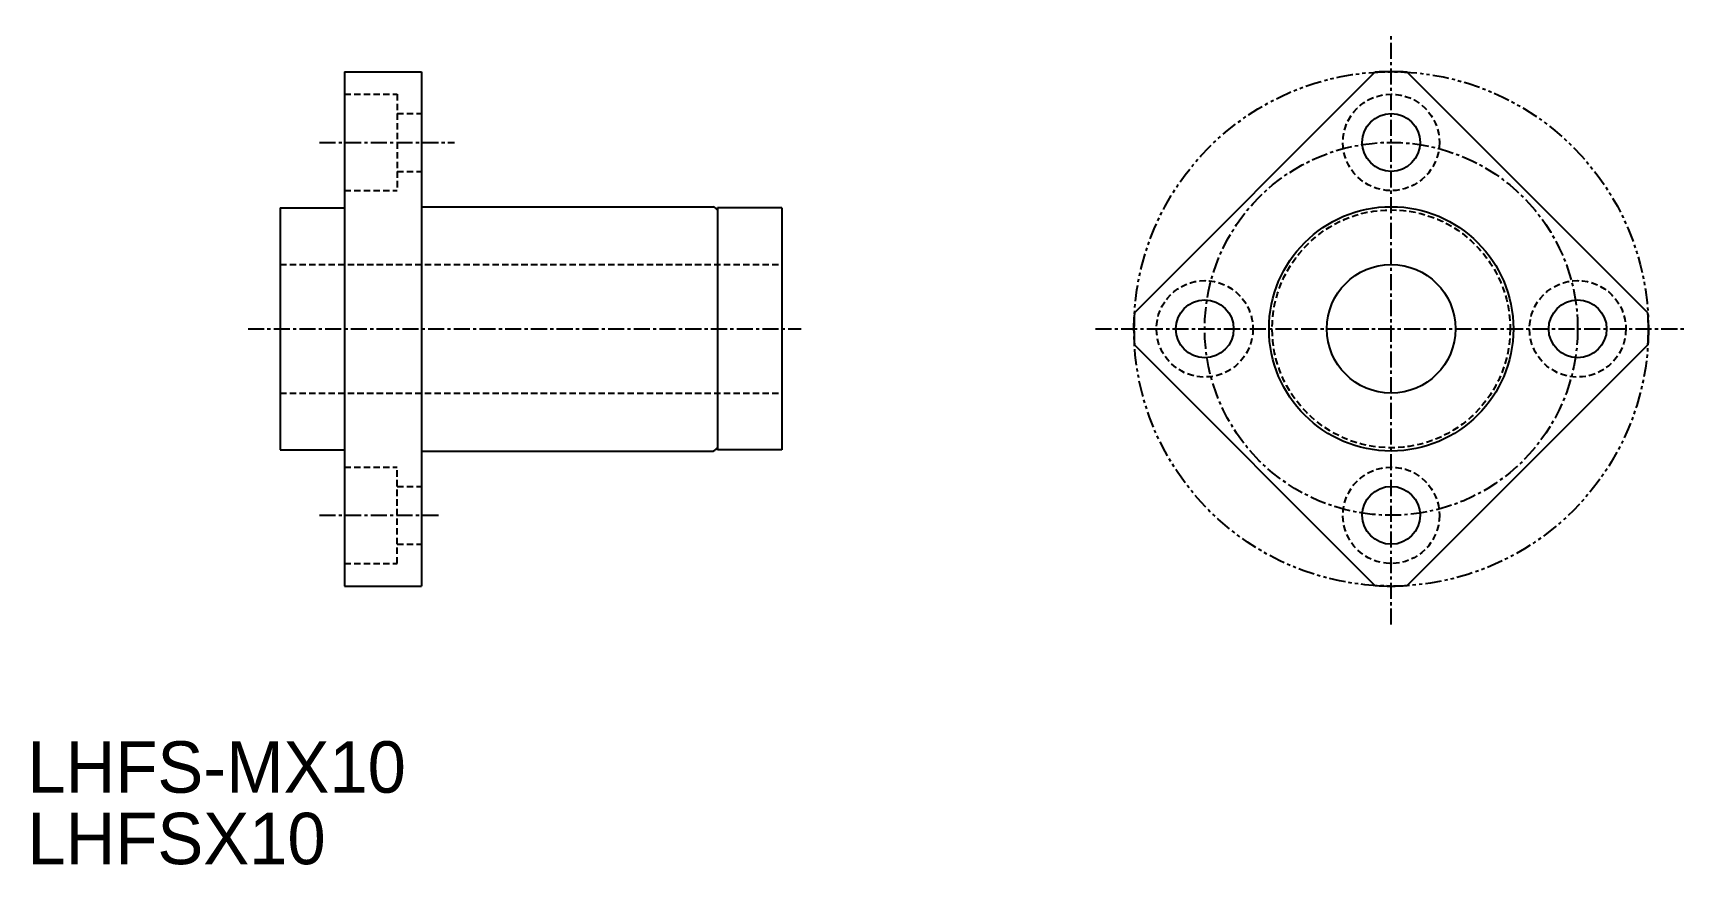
# Model space of a CAD drawing. Extents: x 237 to 366, y 156 to 220.
import ezdxf

# ---------------------------------------------------------------- set-up
doc = ezdxf.new("R2010")
doc.units = 0
for name, pattern in [('CENTER', [2, 1.25, -0.25, 0.25, -0.25]), ('DASHED', [0.75, 0.5, -0.25]), ('PHANTOM', [2.5, 1.25, -0.25, 0.25, -0.25, 0.25, -0.25])]:
    doc.linetypes.add(name, pattern=pattern)
doc.layers.get('0').update_dxf_attribs({"linetype": 'CONTINUOUS'})
doc.layers.add('CENTER', color=1, linetype='CENTER')

msp = doc.modelspace()

# ---------------------------------------------------------------- linework, layer by layer
at = {"color": 7, "linetype": 'CONTINUOUS'}
for p, q in [((261.64, 217.21), (261.64, 177.21)), ((261.64, 217.21), (267.64, 217.21)), ((267.64, 217.21), (267.64, 177.21)), ((341.77, 217.17), (323.06, 198.46)), ((362.99, 198.46), (344.28, 217.17)), ((256.64, 206.61), (256.64, 187.81)), ((256.64, 206.61), (261.64, 206.61)), ((267.64, 206.71), (290.34, 206.71)), ((290.64, 206.61), (290.64, 187.81)), ((295.64, 206.61), (290.64, 206.61)), ((295.64, 206.61), (295.64, 187.81)), ((341.77, 177.25), (323.06, 195.96)), ((362.99, 195.96), (344.28, 177.25)), ((256.64, 187.81), (261.64, 187.81)), ((295.64, 187.81), (290.64, 187.81)), ((267.64, 187.71), (290.34, 187.71)), ((261.64, 177.21), (267.64, 177.21))]:
    msp.add_line(p, q, dxfattribs=at)
at = {"color": 3, "linetype": 'DASHED'}
for p, q in [((261.64, 215.46), (265.74, 215.46)), ((265.74, 215.46), (265.74, 207.96)), ((265.74, 213.96), (267.64, 213.96)), ((265.74, 209.46), (267.64, 209.46)), ((261.64, 207.96), (265.74, 207.96)), ((256.64, 202.21), (295.64, 202.21)), ((256.64, 192.21), (295.64, 192.21)), ((261.64, 186.46), (265.74, 186.46)), ((265.74, 178.96), (265.74, 186.46)), ((265.74, 184.96), (267.64, 184.96)), ((265.74, 180.46), (267.64, 180.46)), ((261.64, 178.96), (265.74, 178.96))]:
    msp.add_line(p, q, dxfattribs=at)
at = {"color": 3, "linetype": 'PHANTOM'}
msp.add_circle((343.03, 197.21), 20, dxfattribs=at)
at = {"color": 3, "linetype": 'DASHED'}
for centre, radius in [((343.03, 211.71), 3.75), ((343.03, 197.21), 9.25), ((328.53, 197.21), 3.75), ((357.53, 197.21), 3.75), ((343.03, 182.71), 3.75)]:
    msp.add_circle(centre, radius, dxfattribs=at)
at = {"color": 7, "linetype": 'CONTINUOUS'}
for centre, radius in [((343.03, 211.71), 2.25), ((343.03, 197.21), 9.5), ((343.03, 197.21), 5), ((328.53, 197.21), 2.25), ((357.53, 197.21), 2.25), ((343.03, 182.71), 2.25)]:
    msp.add_circle(centre, radius, dxfattribs=at)
for centre, radius, start, end in [((343.03, 197.21), 20, 86.4096, 93.5904), ((289.89, 205.94), 0.9, 33.5573, 59.4416), ((343.03, 197.21), 20, 176.4096, 183.5904), ((343.03, 197.21), 20, 356.4096, 3.5904), ((289.89, 188.49), 0.9, 300.5584, 326.4427), ((343.03, 197.21), 20, 266.4096, 273.5904)]:
    msp.add_arc(centre, radius, start, end, dxfattribs=at)
at = {"layer": 'CENTER', "color": 1, "linetype": 'CENTER'}
for p, q in [((343.03, 174.21), (343.03, 220.21)), ((259.69, 211.71), (270.19, 211.71)), ((254.14, 197.21), (297.14, 197.21)), ((320.03, 197.21), (366.03, 197.21)), ((259.69, 182.71), (269.19, 182.71))]:
    msp.add_line(p, q, dxfattribs=at)
msp.add_circle((343.03, 197.21), 14.5, dxfattribs=at)

# ---------------------------------------------------------------- texts
at = {"color": 7, "linetype": 'CONTINUOUS'}
for s, p in [('LHFS-MX10', (236.99, 161.14)), ('LHFSX10', (236.99, 155.58))]:
    msp.add_text(s, height=4, dxfattribs=at).set_placement(p)

doc.saveas('drawing.dxf')
